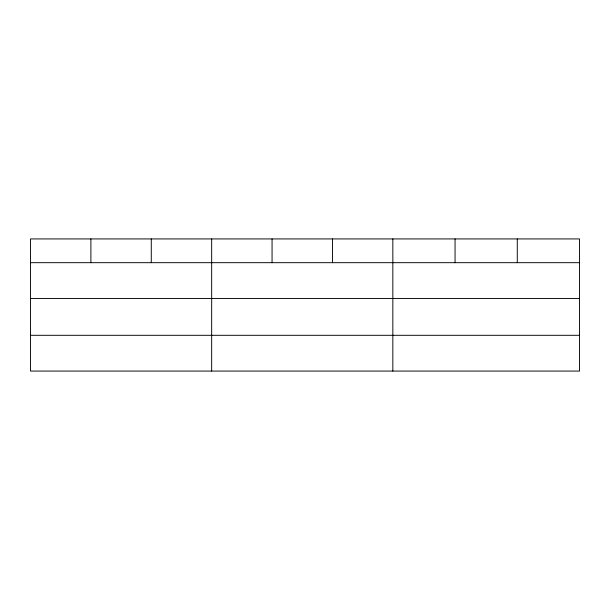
<?xml version="1.0" encoding="UTF-8"?>
<svg xmlns="http://www.w3.org/2000/svg" width="610" height="610" viewBox="0 0 610 610"><rect width="100%" height="100%" fill="white"/><g stroke="black" fill="none" stroke-linecap="round" stroke-linejoin="round"><path stroke-width="0.91" d="M579.5 298.45L579.5 238.929L30.5 238.929L30.5 371.071L579.5 371.071L579.5 298.45L30.5 298.45M30.5 262.681L579.5 262.681M30.5 335.302L579.5 335.302M517.28 238.929L517.28 262.681M455.06 238.929L455.06 262.681M392.84 238.929L392.84 371.071M332.45 238.929L332.45 262.681M272.06 238.929L272.06 262.681M211.67 238.929L211.67 371.071M151.28 238.929L151.28 262.681M90.89 238.929L90.89 262.681"/></g></svg>
